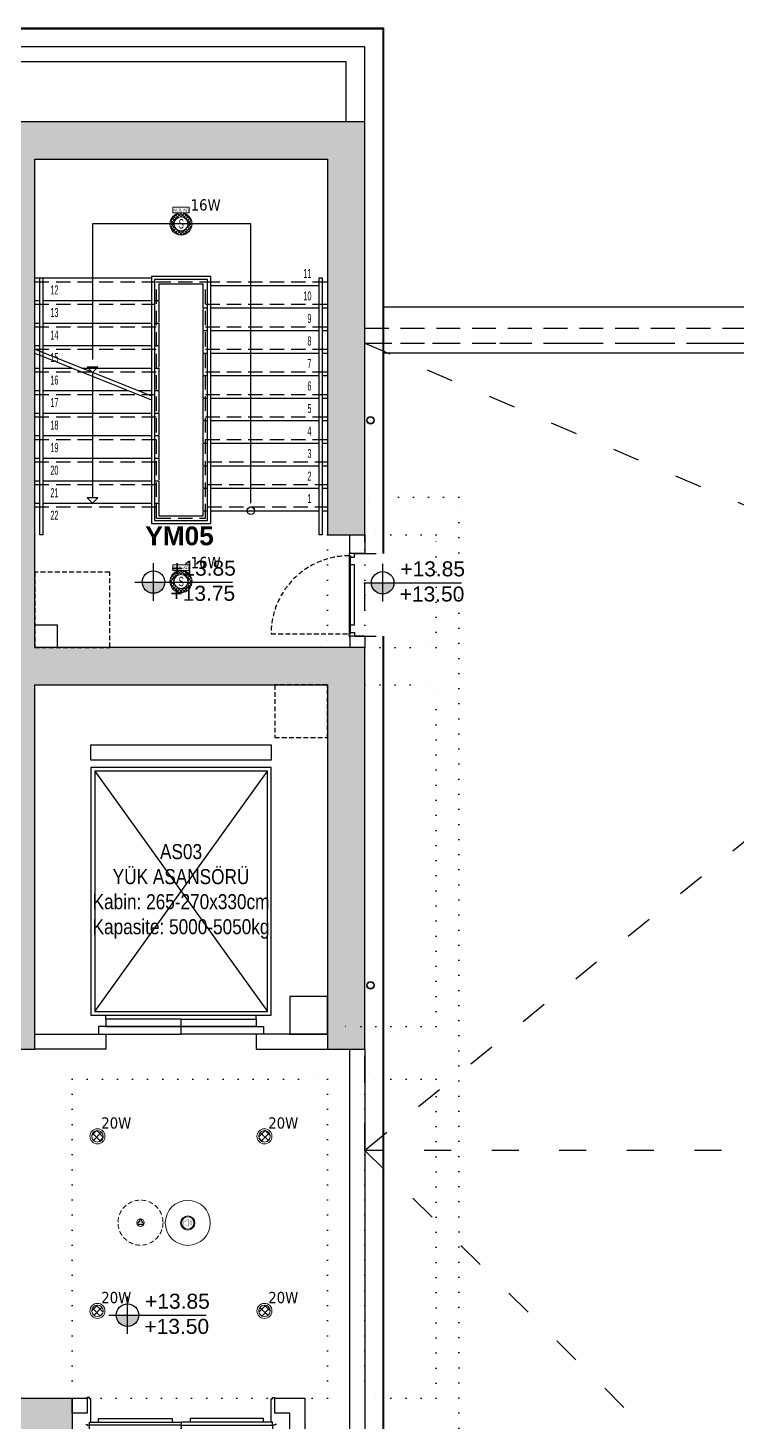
# Model space of a CAD drawing. Header units: centimetres. Extents: x 405564 to 502064, y 46284 to 60634.
# Drawn here: x 424091 to 425036, y 55101 to 56958 of the extents above; entities that cross this region are included whole.
import ezdxf
from ezdxf.enums import TextEntityAlignment as Align

# ---------------------------------------------------------------- set-up
doc = ezdxf.new("R2010")
doc.units = ezdxf.units.CM
for name, pattern in [('ACAD_ISO03W100', [30, 12, -18]), ('ACAD_ISO07W100', [3, 0, -3]), ('DASHED', [19.05, 12.7, -6.35]), ('DASHED2', [9.525, 6.35, -3.175]), ('DOT', [0.25, 0, -0.25]), ('HIDDEN', [9.525, 6.35, -3.175])]:
    doc.linetypes.add(name, pattern=pattern)
doc.layers.get('0').update_dxf_attribs({"color": 8, "lineweight": 9})
for name, color, linetype in [('$_REV (MIMARI_ISBB)', 8, 'Continuous'), ('AS_ASANSOR', 8, 'Continuous'), ('AS_DOS_SAFT', 8, 'Continuous'), ('AS_DOS_TERAS_UST', 8, 'ACAD_ISO07W100'), ('AS_DUV_CIMENTO ESASLI PANEL CEPHE KAPLAMASI', 8, 'Continuous'), ('AS_DUV_GAZBETON', 8, 'Continuous'), ('AS_GOR', 8, 'Continuous'), ('AS_KAPI', 8, 'Continuous'), ('AS_KAPI_POZ', 8, 'Continuous'), ('AS_KAPI_SAC', 8, 'Continuous'), ('AS_MER', 8, 'Continuous'), ('AS_MER YON', 8, 'Continuous'), ('AS_MER_HIDDEN', 8, 'HIDDEN'), ('AS_MER_KORK', 8, 'Continuous'), ('AS_SMB_KOT', 8, 'Continuous'), ('AS_TA_BETONARME', 5, 'Continuous'), ('AS_TA_HIDDEN', 8, 'HIDDEN'), ('AS_TA_TARAMA', 8, 'Continuous'), ('AS_TES_SUZGEC', 171, 'Continuous'), ('AS_YAZI', 8, 'Continuous'), ('AS_YAZI_EGIM', 8, 'Continuous')]:
    doc.layers.add(name, color=color, linetype=linetype)
doc.layers.add('0-KRCN-AYDINLATMA-130426', color=8, linetype='Continuous', lineweight=9)
doc.layers.add('0-KRCN-MİMARİ-220526', color=8, linetype='Continuous', lineweight=9)
doc.styles.add('2', font='arial.ttf', dxfattribs={"width": 0.9, "height": 200})
doc.styles.add('_yazı-50', font='arial.ttf')
doc.styles.add('ACILIM', font='arial.ttf', dxfattribs={"width": 0.5})
doc.styles.add('Ince', font='swissc.ttf')
doc.styles.add('Kalin02', font='arialbd.ttf')
doc.styles.add('OLCU', font='romanstw.shx', dxfattribs={"width": 0.6})
doc.styles.get("Standard").update_dxf_attribs({"font": 'timesi.ttf'})
doc.styles.add('TAHOMA', font='tahoma.ttf')
doc.styles.add('ÖZER-YAZI', font='arial.ttf', dxfattribs={"width": 0.6, "height": 15})

# ---------------------------------------------------------------- blocks, each defined once
blk = doc.blocks.new('16W SIVA ÜSTÜ LED SENSÖRLÜ KİTLİ TAVAN ARMATÜRÜ')
at = {"layer": '0-KRCN-AYDINLATMA-130426'}
h = blk.add_hatch(dxfattribs=at)
h.set_pattern_fill('ANSI37', color=256)
h.paths.add_polyline_path([(14.8, 0, 1), (-14.8, 0, 1)])
h.paths.add_polyline_path([(9.2, 0, 1), (-9.2, 0, 1)], flags=16)
h.paths.add_polyline_path([(-5.9, 9.7), (6.4, 9.7), (6.4, -9.5), (-5.9, -9.5)], flags=24)
blk.add_lwpolyline([(-10.9, 14.8), (10.9, 14.8), (10.9, 22.3), (-10.9, 22.3)], close=True, dxfattribs=at)
for radius in [14.8, 9.2]:
    blk.add_circle((0, 0), radius, dxfattribs=at)
blk.add_text('ACİL KİT', height=3.63, dxfattribs=at).set_placement((-10.4, 16.8))
at = {"layer": '0-KRCN-AYDINLATMA-130426', "style": 'ÖZER-YAZI', "width": 0.6}
blk.add_text('S', height=12.5, dxfattribs=at).set_placement((0.3, 0.1), align=Align.MIDDLE)
at = {"layer": '0-KRCN-AYDINLATMA-130426', "insert": (12.8, 17.5), "char_height": 15, "attachment_point": 7, "style": 'TAHOMA'}
blk.add_mtext_dynamic_manual_height_columns('{\\fTahoma|b0|i0|c162|p34;16W}', width=15, gutter_width=12.5, heights=[0], dxfattribs=at)
blk = doc.blocks.new('20W SIVA ALTI LED DOWNLIGHT ARMATÜR')
at = {"layer": '0-KRCN-AYDINLATMA-130426'}
h = blk.add_hatch(dxfattribs=at)
h.set_pattern_fill('ANSI37', color=256, scale=2)
h.paths.add_polyline_path([(7.7, 0, 1), (-7.7, 0, 1)])
for radius in [10, 7.66]:
    blk.add_circle((0, 0), radius, dxfattribs=at)
at = {"layer": '0-KRCN-AYDINLATMA-130426', "insert": (5, 10), "char_height": 15, "attachment_point": 7, "style": 'TAHOMA'}
blk.add_mtext_dynamic_manual_height_columns('{\\fTahoma|b0|i0|c162|p34;20W}', width=15, gutter_width=12.5, heights=[0], dxfattribs=at)
blk = doc.blocks.new('ASMA TAVA TİPİ HOPARLÖR')
at = {"layer": '0-KRCN-AYDINLATMA-130426', "const_width": 0.317}
blk.add_lwpolyline([(0.3, -4.4, 0.598176), (1.3, -3.9), (1.3, 3.9, 0.598176), (0.3, 4.4), (-2.7, 2.4, -0.147433), (-3, 2.3), (-5.1, 2.3, 0.414214), (-5.7, 1.7), (-5.7, -1.7, 0.414214), (-5.1, -2.3), (-3, -2.3, -0.147433), (-2.7, -2.4)], format="xyb", close=True, dxfattribs=at)
for points in [[(2.4, 1.3, -0.601398), (2.4, -1.3)], [(2.8, 2.5, -0.658812), (2.8, -2.5)], [(3.2, 3.7, -0.680488), (3.2, -3.7)]]:
    blk.add_lwpolyline(points, format="xyb", dxfattribs=at)
at = {"layer": '0-KRCN-AYDINLATMA-130426'}
blk.add_circle((0, 0), 30, dxfattribs=at)
at = {"layer": '0-KRCN-AYDINLATMA-130426', "ltscale": 0.1}
for radius in [9.5, 8.23]:
    blk.add_circle((0, 0), radius, dxfattribs=at)
blk = doc.blocks.new('AST-OD-OD')
at = {"layer": '0-KRCN-AYDINLATMA-130426'}
for p, q in [((0.3, 5), (-4, -2.5)), ((4.6, -2.5), (0.3, 5)), ((4.6, -2.5), (-4, -2.5))]:
    blk.add_line(p, q, dxfattribs=at)
at = {"layer": '0-KRCN-AYDINLATMA-130426', "linetype": 'HIDDEN'}
blk.add_circle((0.3, 0), 30, dxfattribs=at)
at = {"layer": '0-KRCN-AYDINLATMA-130426'}
blk.add_circle((0.3, 0), 5, dxfattribs=at)
at = {"layer": '0-KRCN-AYDINLATMA-130426', "style": '2'}
blk.add_text('O', height=3.43, dxfattribs=at).set_placement((0.3, 0), align=Align.MIDDLE)
blk = doc.blocks.new('G$C4A951D59')
at = {"layer": '0-KRCN-AYDINLATMA-130426'}
for name, p in [('16W SIVA ÜSTÜ LED SENSÖRLÜ KİTLİ TAVAN ARMATÜRÜ', (18730.7, 9562.5)), ('16W SIVA ÜSTÜ LED SENSÖRLÜ KİTLİ TAVAN ARMATÜRÜ', (18730.7, 9086.2)), ('20W SIVA ALTI LED DOWNLIGHT ARMATÜR', (18619.4, 8347.3)), ('20W SIVA ALTI LED DOWNLIGHT ARMATÜR', (18841.9, 8347.3)), ('AST-OD-OD', (18676.4, 8232.4)), ('ASMA TAVA TİPİ HOPARLÖR', (18739.7, 8232)), ('20W SIVA ALTI LED DOWNLIGHT ARMATÜR', (18619.4, 8114.8)), ('20W SIVA ALTI LED DOWNLIGHT ARMATÜR', (18841.9, 8114.8))]:
    blk.add_blockref(name, p, dxfattribs=at)
blk = doc.blocks.new('kot01')
at = {"layer": 'AS_SMB_KOT'}
h = blk.add_hatch(color=8, dxfattribs=at)
edge = h.paths.add_edge_path()
edge.add_arc((0, 0), 0.3, 180, 360)
edge.add_line((0.3, 0), (-0.3, 0))
for p, q in [((0, -0.5), (0, 0.5)), ((-0.5, 0), (2.1, 0))]:
    blk.add_line(p, q, dxfattribs=at)
blk.add_circle((0, 0), 0.3, dxfattribs=at)
at = {"layer": 'AS_SMB_KOT', "style": '_yazı-50'}
for tag, p in [('INCE', (0.434, 0.1)), ('KABA', (0.434, -0.5))]:
    blk.add_attdef(tag, p, '', height=0.4, dxfattribs=at)
blk = doc.blocks.new('catı yagmur inis tip')
at = {"linetype": 'ByBlock'}
for radius in [5, 4.5]:
    blk.add_circle((0, 0), radius, dxfattribs=at)
blk = doc.blocks.new('*U59')
at = {"color": 0, "linetype": 'HIDDEN', "lineweight": -2}
blk.add_line((3, 105), (3, 1), dxfattribs=at)
at = {"color": 0, "lineweight": -2}
for points in [[(-2, 0), (0, 0), (0, 1), (3, 1), (3, -1), (5, -1), (5, -6), (0, -6), (0, -35)], [(112, 0), (110, 0), (110, 1), (107, 1), (107, -1), (105, -1), (105, -6), (110, -6), (110, -35)], [(15, -1), (15, -6), (95, -6), (95, -1)]]:
    blk.add_lwpolyline(points, dxfattribs=at)
blk.add_lwpolyline([(0, 1), (0, 0)])
blk.add_lwpolyline([(3, 1), (3, -1), (107, -1), (107, 1)], close=True, dxfattribs=at)
at = {"color": 0, "linetype": 'HIDDEN', "lineweight": -2}
blk.add_arc((3, 1), 104, 360, 90, dxfattribs=at)
at = {"color": 3, "style": 'OLCU', "width": 0.5, "flags": 1}
for tag, p in [('K-DIVISYON', (-80, -85)), ('K-PBAR', (105, -85)), ('K-KAPITIP', (-80, -335))]:
    blk.add_attdef(tag, p, '', height=17.5, dxfattribs=at)
at = {"color": 5, "true_color": 0x0505ff, "style": 'OLCU', "width": 0.5, "flags": 1}
for tag, p in [('K-NEREDEN-NO', (-80, -110)), ('K-NEREYE-NO', (-80, -185)), ('K-DUVARTIP', (-80, -285)), ('K-ACILISYON', (-80, -310))]:
    blk.add_attdef(tag, p, '', height=17.5, dxfattribs=at)
at = {"color": 1, "true_color": 0xfa0000, "style": 'OLCU', "width": 0.5, "flags": 1}
for tag, p in [('K-IZLENEBILIRLIK', (105, -110)), ('K-TEKMELIK', (105, -135)), ('K-KONTROLTIPNEREDEN', (-80, -160)), ('K-BAND', (105, -160)), ('K-MENFEZ', (105, -210)), ('K-KONTROLTIPNEREYE', (-80, -235)), ('K-PENCERE', (105, -235)), ('K-KILITTIP', (-80, -260)), ('K-NOT-AS-MIMARI1', (105, -285)), ('K-NOT-ELEKTRIK', (105, -335)), ('K-NOT-YANGIN', (105, -360)), ('K-ACMAKAPAMASISTEMI', (-80, -385)), ('K-NOT-ISLETME', (105, -385)), ('K-YANGIN', (-80, -435))]:
    blk.add_attdef(tag, p, '', height=17.5, dxfattribs=at)
at = {"color": 220, "true_color": 0xf113d4, "style": 'OLCU', "width": 0.5, "flags": 1}
for tag, p in [('K-NEREDEN-AD', (-80, -135)), ('K-NEREYE-AD', (-80, -210))]:
    blk.add_attdef(tag, p, '', height=17.5, dxfattribs=at)
at = {"color": 0, "style": 'OLCU', "width": 0.5, "flags": 1}
for tag, p in [('K-TAMACILIRLIK', (105, -185)), ('K-NOT-AS-MIMARI2', (105, -310)), ('K-KASATIP', (-80, -360)), ('K-KURSUN', (-80, -410))]:
    blk.add_attdef(tag, p, '', height=17.5, dxfattribs=at)
at = {"color": 252, "style": 'OLCU', "width": 0.5, "flags": 1}
for tag, p in [('K-REZ1', (105, -435)), ('K-REZ2', (105, -460)), ('K-REZ3', (105, -485)), ('K-REZ4', (105, -510)), ('K-REZ5', (105, -535))]:
    blk.add_attdef(tag, p, '', height=17.5, dxfattribs=at)
at = {"layer": 'AS_KAPI_POZ', "style": 'OLCU', "width": 0.45}
for tag, p in [('POZ+GEN', (55, 16.5)), ('YUK', (55, -21.5))]:
    blk.add_attdef(tag, text='', height=20, dxfattribs=at).set_placement(p, align=Align.MIDDLE_CENTER)
at = {"layer": 'AS_KAPI_POZ', "style": 'OLCU', "width": 0.5}
blk.add_attdef('K-NO', text='', height=8, rotation=90, dxfattribs=at).set_placement((6, 3), align=Align.TOP_LEFT)
at = {"layer": 'AS_KAPI_POZ', "color": 251, "style": 'OLCU', "width": 0.45}
blk.add_attdef('K-DUVAR(CM)', text='', height=6, dxfattribs=at).set_placement((-5, -5), align=Align.MIDDLE_RIGHT)
blk = doc.blocks.new('*U63')
at = {"color": 0, "lineweight": -2}
for points in [[(-2, 0), (0, 0), (0, -1), (3, -1), (3, 3), (5, 3), (5, 34), (3, 34), (3, 36), (0, 36), (0, 35), (-2, 35)], [(252, 0), (250, 0), (250, -1), (247, -1), (247, 3), (245, 3), (245, 34), (247, 34), (247, 36), (250, 36), (250, 35), (252, 35)], [(15, 3), (15, 8), (113, 8), (113, 3)], [(235, 3), (235, 8), (137, 8), (137, 3)]]:
    blk.add_lwpolyline(points, dxfattribs=at)
blk.add_lwpolyline([(0, -1), (0, 0)])
for points in [[(3, -1), (3, 3), (125, 3), (125, -1)], [(247, -1), (247, 3), (125, 3), (125, -1)]]:
    blk.add_lwpolyline(points, close=True, dxfattribs=at)
at = {"color": 0, "linetype": 'HIDDEN', "lineweight": -2}
for points in [[(125, -1, -0.414214), (3, -123), (3, -1)], [(247, -1), (247, -123, -0.414214), (125, -1)]]:
    blk.add_lwpolyline(points, format="xyb", dxfattribs=at)
at = {"color": 3, "style": 'OLCU', "width": 0.5, "flags": 1}
for tag, p in [('K-DIVISYON', (-80, -75)), ('K-PBAR', (105, -75)), ('K-KAPITIP', (-80, -325))]:
    blk.add_attdef(tag, p, '', height=17.5, dxfattribs=at)
at = {"color": 5, "true_color": 0x0505ff, "style": 'OLCU', "width": 0.5, "flags": 1}
for tag, p in [('K-NEREDEN-NO', (-80, -100)), ('K-NEREYE-NO', (-80, -175)), ('K-DUVARTIP', (-80, -275)), ('K-ACILISYON', (-80, -300))]:
    blk.add_attdef(tag, p, '', height=17.5, dxfattribs=at)
at = {"color": 1, "true_color": 0xfa0000, "style": 'OLCU', "width": 0.5, "flags": 1}
for tag, p in [('K-IZLENEBILIRLIK', (105, -100)), ('K-TEKMELIK', (105, -125)), ('K-KONTROLTIPNEREDEN', (-80, -150)), ('K-BAND', (105, -150)), ('K-MENFEZ', (105, -200)), ('K-KONTROLTIPNEREYE', (-80, -225)), ('K-PENCERE', (105, -225)), ('K-KILITTIP', (-80, -250)), ('K-NOT-AS-MIMARI1', (105, -275)), ('K-NOT-ELEKTRIK', (105, -325)), ('K-NOT-YANGIN', (105, -350)), ('K-ACMAKAPAMASISTEMI', (-80, -375)), ('K-NOT-ISLETME', (105, -375)), ('K-YANGIN', (-80, -425))]:
    blk.add_attdef(tag, p, '', height=17.5, dxfattribs=at)
at = {"color": 220, "true_color": 0xf113d4, "style": 'OLCU', "width": 0.5, "flags": 1}
for tag, p in [('K-NEREDEN-AD', (-80, -125)), ('K-NEREYE-AD', (-80, -200))]:
    blk.add_attdef(tag, p, '', height=17.5, dxfattribs=at)
at = {"color": 0, "style": 'OLCU', "width": 0.5, "flags": 1}
for tag, p in [('K-TAMACILIRLIK', (105, -175)), ('K-NOT-AS-MIMARI2', (105, -300)), ('K-KASATIP', (-80, -350)), ('K-KURSUN', (-80, -400))]:
    blk.add_attdef(tag, p, '', height=17.5, dxfattribs=at)
at = {"color": 252, "style": 'OLCU', "width": 0.5, "flags": 1}
for tag, p in [('K-REZ1', (105, -425)), ('K-REZ2', (105, -450)), ('K-REZ3', (105, -475)), ('K-REZ4', (105, -500)), ('K-REZ5', (105, -525))]:
    blk.add_attdef(tag, p, '', height=17.5, dxfattribs=at)
at = {"layer": 'AS_KAPI_POZ', "style": 'OLCU', "width": 0.45}
for tag, p in [('YUK', (223.5, 41.5)), ('POZ+GEN', (223.5, 3.5))]:
    blk.add_attdef(tag, text='', height=20, dxfattribs=at).set_placement(p, align=Align.MIDDLE_CENTER)
at = {"layer": 'AS_KAPI_POZ', "color": 251, "style": 'OLCU', "width": 0.45}
blk.add_attdef('K-DUVAR(CM)', text='', height=6, dxfattribs=at).set_placement((-5, 11), align=Align.MIDDLE_RIGHT)
at = {"layer": 'AS_KAPI_POZ', "style": 'OLCU', "width": 0.5}
blk.add_attdef('K-NO', text='', height=8, rotation=90, dxfattribs=at).set_placement((6, -3), align=Align.TOP_LEFT)
blk = doc.blocks.new('A$C6A10209E')
at = {"layer": 'AS_TA_TARAMA'}
h = blk.add_hatch(dxfattribs=at)
h.set_pattern_fill('ANSI33', color=256, scale=2, angle=105)
h.set_pattern_definition([(150, (5135.68, -3851.454), (-6.35, -10.998523), []), (150, (5133.355, -3842.78), (-6.35, -10.998523), [6.35, -3.175])])
h.paths.add_polyline_path([(16785.7, -6101.5), (16885.7, -6101.5), (16885.7, -6201.5), (16785.7, -6201.5)])
h.paths.add_polyline_path([(15885.7, -6101.5), (15985.7, -6101.5), (15985.7, -6201.5), (15885.7, -6201.5)])
h.paths.add_polyline_path([(14985.7, -6101.5), (15085.7, -6101.5), (15085.7, -6201.5), (14985.7, -6201.5)])
h.paths.add_polyline_path([(18485.7, -5501.5), (18585.7, -5501.5), (18585.7, -5601.5), (18485.7, -5601.5)])
h.paths.add_polyline_path([(17685.7, -5501.5), (17785.7, -5501.5), (17785.7, -5601.5), (17685.7, -5601.5)])
h.paths.add_polyline_path([(16785.7, -5501.5), (16885.7, -5501.5), (16885.7, -5601.5), (16785.7, -5601.5)])
h.paths.add_polyline_path([(15885.7, -5501.5), (15985.7, -5501.5), (15985.7, -5601.5), (15885.7, -5601.5)])
h.paths.add_polyline_path([(14985.7, -5501.5), (15085.7, -5501.5), (15085.7, -5601.5), (14985.7, -5601.5)])
h.paths.add_polyline_path([(17685.7, -4501.5), (17785.7, -4501.5), (17785.7, -4601.5), (17685.7, -4601.5)])
h.paths.add_polyline_path([(16785.7, -4501.5), (16885.7, -4501.5), (16885.7, -4601.5), (16785.7, -4601.5)])
h.paths.add_polyline_path([(15885.7, -4501.5), (15985.7, -4501.5), (15985.7, -4601.5), (15885.7, -4601.5)])
h.paths.add_polyline_path([(14985.7, -4501.5), (15085.7, -4501.5), (15085.7, -4601.5), (14985.7, -4601.5)])
h.paths.add_polyline_path([(13440.7, -5171.5), (14160.7, -5171.5), (14160.7, -5601.5), (13620.7, -5601.5), (13620.7, -5551.5), (14110.7, -5551.5), (14110.7, -5221.5), (13440.7, -5221.5)])
h.paths.add_polyline_path([(13285.7, -5171.5), (13285.7, -5221.5), (13235.7, -5221.5), (13235.7, -5551.5), (13285.7, -5551.5), (13285.7, -5601.5), (13185.7, -5601.5), (13185.7, -5171.5)])
h.paths.add_polyline_path([(18925.7, -5036.5), (18975.7, -5036.5), (18975.7, -4501.5), (18535.7, -4501.5), (18535.7, -3851.5), (18925.7, -3851.5), (18925.7, -4351.5), (18975.7, -4351.5), (18975.7, -3801.5), (18485.7, -3801.5), (18485.7, -5036.5), (18535.7, -5036.5), (18535.7, -4551.5), (18925.7, -4551.5)])
at = {"layer": '$_REV (MIMARI_ISBB)'}
blk.add_lwpolyline([(18875.7, -5016.5), (18925.7, -5016.5), (18925.7, -4966.5), (18875.7, -4966.5)], close=True, dxfattribs=at)
at = {"layer": 'AS_ASANSOR'}
for points in [[(18610.7, -4631.5), (18850.7, -4631.5), (18850.7, -4651.5), (18610.7, -4651.5)], [(18850.7, -4991.5), (18850.7, -4661.5), (18610.7, -4661.5), (18610.7, -4991.5)], [(18845.7, -4986.5), (18845.7, -4666.5), (18615.7, -4666.5), (18615.7, -4986.5)], [(18730.7, -5006.5), (18620.7, -5006.5), (18620.7, -5016.5), (18730.7, -5016.5)], [(18730.7, -4996.5), (18630.7, -4996.5), (18630.7, -5006.5), (18730.7, -5006.5)], [(18730.7, -4996.5), (18830.7, -4996.5), (18830.7, -5006.5), (18730.7, -5006.5)], [(18730.7, -5006.5), (18840.7, -5006.5), (18840.7, -5016.5), (18730.7, -5016.5)]]:
    blk.add_lwpolyline(points, close=True, dxfattribs=at)
for points in [[(18615.7, -4666.5), (18845.7, -4986.5)], [(18615.7, -4986.5), (18845.7, -4666.5)], [(18630.7, -4996.5), (18630.7, -4991.5)], [(18830.7, -4996.5), (18830.7, -4991.5)]]:
    blk.add_lwpolyline(points, dxfattribs=at)
at = {"layer": 'AS_DOS_SAFT', "linetype": 'DASHED2'}
for points in [[(18535.7, -4501.5), (18635.7, -4501.5), (18635.7, -4401.5), (18535.7, -4401.5)], [(18925.7, -4551.5), (18855.7, -4551.5), (18855.7, -4621.5), (18925.7, -4621.5)]]:
    blk.add_lwpolyline(points, close=True, dxfattribs=at)
at = {"layer": 'AS_DOS_SAFT'}
blk.add_lwpolyline([(18565.7, -4471.5), (18565.7, -4501.5), (18535.7, -4501.5), (18535.7, -4471.5)], close=True, dxfattribs=at)
at = {"layer": 'AS_DOS_TERAS_UST', "linetype": 'DOT', "ltscale": 80}
for p, q in [((19100.7, -4301.5), (18975.7, -4301.5)), ((19100.7, -5601.5), (19100.7, -4301.5)), ((18925.7, -4351.5), (18925.7, -4501.5)), ((18975.7, -4351.5), (18975.7, -4501.5)), ((19070.7, -4351.5), (18975.7, -4351.5)), ((19070.7, -4501.5), (19070.7, -4351.5)), ((18975.7, -4501.5), (19070.7, -4501.5)), ((18975.7, -4551.5), (19070.7, -4551.5)), ((19070.7, -5006.5), (19070.7, -4551.5)), ((19070.7, -5006.5), (18940.7, -5006.5)), ((18585.7, -5076.5), (18925.7, -5076.5)), ((18585.7, -5076.5), (18585.7, -5501.5)), ((18925.7, -5076.5), (18925.7, -5501.5)), ((18975.7, -5076.5), (18975.7, -5501.5)), ((19070.7, -5076.5), (18975.7, -5076.5)), ((19070.7, -5501.5), (19070.7, -5076.5)), ((18925.7, -5501.5), (18585.7, -5501.5)), ((19070.7, -5501.5), (18975.7, -5501.5))]:
    blk.add_line(p, q, dxfattribs=at)
at = {"layer": 'AS_DUV_CIMENTO ESASLI PANEL CEPHE KAPLAMASI'}
for points in [[(18460.7, -4501.5), (18460.7, -3676.5), (19000.7, -3676.5), (19000.7, -4376.5)], [(18461.9, -4501.5), (18461.9, -3677.7), (18999.4, -3677.7), (18999.4, -4376.5)], [(19000.7, -4486.5), (19000.7, -5626.5), (18870.7, -5626.5), (18870.7, -5546.5), (18855.7, -5546.5)], [(18999.4, -4486.5), (18999.4, -5625.2), (18871.9, -5625.2), (18871.9, -5545.2), (18855.7, -5545.2)]]:
    blk.add_lwpolyline(points, dxfattribs=at)
at = {"layer": 'AS_DUV_GAZBETON'}
for points in [[(18975.7, -3801.5), (18975.7, -3701.5), (18485.7, -3701.5), (18485.7, -3801.5)], [(18950.7, -3801.5), (18950.7, -3721.5), (18505.7, -3721.5), (18505.7, -3801.5)], [(18975.7, -4351.5), (18975.7, -4376.5), (18955.7, -4376.5), (18955.7, -4351.5)], [(18975.7, -4486.5), (18955.7, -4486.5), (18955.7, -4501.5)], [(18975.7, -4486.5), (18975.7, -4501.5)], [(18535.7, -5016.5), (18630.7, -5016.5), (18630.7, -5036.5), (18535.7, -5036.5)], [(18925.7, -5016.5), (18830.7, -5016.5), (18830.7, -5036.5), (18925.7, -5036.5)]]:
    blk.add_lwpolyline(points, dxfattribs=at)
for points in [[(18875.7, -5601.5), (18875.7, -5521.5), (18855.7, -5521.5), (18855.7, -5501.5), (18895.7, -5501.5), (18895.7, -5582.5), (18955.7, -5582.5), (18955.7, -5036.5), (18975.7, -5036.5), (18975.7, -5601.5)], [(18585.7, -5501.5), (18605.7, -5501.5), (18605.7, -5521.5), (18585.7, -5521.5)]]:
    blk.add_lwpolyline(points, close=True, dxfattribs=at)
at = {"layer": 'AS_GOR'}
for points in [[(27713.7, -5156.5), (27713.7, -3773.5), (19482.7, -3773.5), (19482.7, -4048.5), (19000.7, -4048.5)], [(27652.7, -5156.5), (27652.7, -3834.5), (19543.7, -3834.5), (19543.7, -4109.5), (19000.7, -4109.5)]]:
    blk.add_lwpolyline(points, dxfattribs=at)
at = {"layer": 'AS_MER'}
for p, q in [((18535.7, -4009.5), (18542.7, -4009.5)), ((18546.7, -4009.5), (18691.2, -4009.5)), ((18701.2, -4017.5), (18760.2, -4017.5)), ((18770.2, -4019.5), (18914.7, -4019.5)), ((18535.7, -4039.5), (18542.7, -4039.5)), ((18546.7, -4039.5), (18691.2, -4039.5)), ((18695.2, -4039.5), (18701.2, -4039.5)), ((18760.2, -4049.5), (18766.2, -4049.5)), ((18770.2, -4049.5), (18914.7, -4049.5)), ((18918.7, -4049.5), (18925.7, -4049.5)), ((18535.7, -4069.5), (18542.7, -4069.5)), ((18546.7, -4069.5), (18691.2, -4069.5)), ((18695.2, -4069.5), (18701.2, -4069.5)), ((18760.2, -4079.5), (18766.2, -4079.5)), ((18770.2, -4079.5), (18914.7, -4079.5)), ((18918.7, -4079.5), (18925.7, -4079.5)), ((18535.7, -4099.5), (18542.7, -4099.5)), ((18546.7, -4099.5), (18691.2, -4099.5)), ((18695.2, -4099.5), (18701.2, -4099.5)), ((18760.2, -4109.5), (18766.2, -4109.5)), ((18770.2, -4109.5), (18914.7, -4109.5)), ((18918.7, -4109.5), (18925.7, -4109.5)), ((18535.7, -4129.5), (18542.7, -4129.5)), ((18546.7, -4129.5), (18584.7, -4129.5)), ((18598.2, -4129.5), (18691.2, -4129.5)), ((18695.2, -4129.5), (18701.2, -4129.5)), ((18760.2, -4139.5), (18766.2, -4139.5)), ((18770.2, -4139.5), (18914.7, -4139.5)), ((18918.7, -4139.5), (18925.7, -4139.5)), ((18535.7, -4159.5), (18542.7, -4159.5)), ((18546.7, -4159.5), (18659.7, -4159.5)), ((18673.2, -4159.5), (18691.2, -4159.5)), ((18695.2, -4159.5), (18701.2, -4159.5)), ((18760.2, -4169.5), (18766.2, -4169.5)), ((18770.2, -4169.5), (18914.7, -4169.5)), ((18918.7, -4169.5), (18925.7, -4169.5)), ((18535.7, -4189.5), (18542.7, -4189.5)), ((18546.7, -4189.5), (18691.2, -4189.5)), ((18695.2, -4189.5), (18701.2, -4189.5)), ((18760.2, -4199.5), (18766.2, -4199.5)), ((18770.2, -4199.5), (18914.7, -4199.5)), ((18918.7, -4199.5), (18925.7, -4199.5)), ((18535.7, -4219.5), (18542.7, -4219.5)), ((18546.7, -4219.5), (18691.2, -4219.5)), ((18695.2, -4219.5), (18701.2, -4219.5)), ((18760.2, -4229.5), (18766.2, -4229.5)), ((18770.2, -4229.5), (18914.7, -4229.5)), ((18918.7, -4229.5), (18925.7, -4229.5)), ((18535.7, -4249.5), (18542.7, -4249.5)), ((18546.7, -4249.5), (18691.2, -4249.5)), ((18695.2, -4249.5), (18701.2, -4249.5)), ((18760.2, -4259.5), (18766.2, -4259.5)), ((18770.2, -4259.5), (18914.7, -4259.5)), ((18918.7, -4259.5), (18925.7, -4259.5)), ((18535.7, -4279.5), (18542.7, -4279.5)), ((18546.7, -4279.5), (18691.2, -4279.5)), ((18695.2, -4279.5), (18701.2, -4279.5)), ((18760.2, -4289.5), (18766.2, -4289.5)), ((18770.2, -4289.5), (18914.7, -4289.5)), ((18918.7, -4289.5), (18925.7, -4289.5)), ((18535.7, -4309.5), (18542.7, -4309.5)), ((18546.7, -4309.5), (18691.2, -4309.5)), ((18695.2, -4309.5), (18701.2, -4309.5)), ((18701.2, -4326.5), (18760.2, -4326.5)), ((18760.2, -4319.5), (18766.2, -4319.5)), ((18770.2, -4319.5), (18914.7, -4319.5)), ((18918.7, -4319.5), (18925.7, -4319.5))]:
    blk.add_line(p, q, dxfattribs=at)
for points in [[(18701.2, -4017.5), (18701.2, -4038.5)], [(18760.2, -4049.5), (18760.2, -4017.5)], [(18701.2, -4039.5), (18701.2, -4068.5)], [(18760.2, -4079.5), (18760.2, -4050.5)], [(18701.2, -4069.5), (18701.2, -4098.5)], [(18760.2, -4109.5), (18760.2, -4080.5)], [(18701.2, -4099.5), (18701.2, -4128.5)], [(18535.7, -4104.5), (18691.2, -4166.7)], [(18535.7, -4109.8), (18691.2, -4172)], [(18760.2, -4139.5), (18760.2, -4110.5)], [(18701.2, -4129.5), (18701.2, -4158.5)], [(18760.2, -4169.5), (18760.2, -4140.5)], [(18701.2, -4159.5), (18701.2, -4188.5)], [(18760.2, -4199.5), (18760.2, -4170.5)], [(18701.2, -4189.5), (18701.2, -4218.5)], [(18760.2, -4229.5), (18760.2, -4200.5)], [(18701.2, -4219.5), (18701.2, -4248.5)], [(18760.2, -4259.5), (18760.2, -4230.5)], [(18701.2, -4249.5), (18701.2, -4278.5)], [(18760.2, -4289.5), (18760.2, -4260.5)], [(18701.2, -4279.5), (18701.2, -4308.5)], [(18760.2, -4319.5), (18760.2, -4290.5)], [(18701.2, -4309.5), (18701.2, -4326.5)], [(18760.2, -4326.5), (18760.2, -4320.5)]]:
    blk.add_lwpolyline(points, dxfattribs=at)
at = {"layer": 'AS_MER YON'}
for points in [[(18823.7, -4309.5), (18823.7, -3937.5), (18612.7, -3937.5), (18612.7, -4118.3)], [(18612.7, -4135.3), (18612.7, -4302.5)]]:
    blk.add_lwpolyline(points, dxfattribs=at)
for points in [[(18605.7, -4128.3), (18605.7, -4128.3), (18612.7, -4135.3), (18619.7, -4128.3)], [(18605.7, -4302.5), (18605.7, -4302.5), (18612.7, -4309.5), (18619.7, -4302.5)]]:
    blk.add_lwpolyline(points, close=True, dxfattribs=at)
blk.add_circle((18823.7, -4319.5), 5, dxfattribs=at)
at = {"layer": 'AS_MER_HIDDEN', "linetype": 'DASHED', "ltscale": 1.5}
for p, q in [((18535.7, -4014.5), (18695.2, -4014.5)), ((18698.2, -4329.5), (18698.2, -4014.5)), ((18698.2, -4014.5), (18763.2, -4014.5)), ((18763.2, -4329.5), (18763.2, -4014.5)), ((18763.2, -4014.5), (18925.7, -4014.5)), ((18535.7, -4044.5), (18695.2, -4044.5)), ((18763.2, -4044.5), (18925.7, -4044.5)), ((18535.7, -4074.5), (18698.2, -4074.5)), ((18763.2, -4074.5), (18925.7, -4074.5)), ((18535.7, -4104.5), (18698.2, -4104.5)), ((18763.2, -4104.5), (18925.7, -4104.5)), ((18535.7, -4134.5), (18698.2, -4134.5)), ((18763.2, -4134.5), (18925.7, -4134.5)), ((18535.7, -4164.5), (18695.2, -4164.5)), ((18763.2, -4164.5), (18925.7, -4164.5)), ((18535.7, -4194.5), (18698.2, -4194.5)), ((18763.2, -4194.5), (18925.7, -4194.5)), ((18535.7, -4224.5), (18698.2, -4224.5)), ((18763.2, -4224.5), (18925.7, -4224.5)), ((18535.7, -4254.5), (18698.2, -4254.5)), ((18766.2, -4254.5), (18925.7, -4254.5)), ((18535.7, -4284.5), (18698.2, -4284.5)), ((18766.2, -4284.5), (18925.7, -4284.5)), ((18535.7, -4314.5), (18698.2, -4314.5)), ((18766.2, -4314.5), (18925.7, -4314.5)), ((18698.2, -4329.5), (18763.2, -4329.5))]:
    blk.add_line(p, q, dxfattribs=at)
at = {"layer": 'AS_MER_KORK'}
for p, q in [((18542.7, -4009.5), (18546.7, -4009.5)), ((18770.2, -4007.5), (18691.2, -4007.5)), ((18691.2, -4007.5), (18691.2, -4336.5)), ((18770.2, -4336.5), (18770.2, -4007.5)), ((18914.7, -4009.5), (18918.7, -4009.5)), ((18766.2, -4011.5), (18695.2, -4011.5)), ((18695.2, -4011.5), (18695.2, -4332.5)), ((18766.2, -4332.5), (18766.2, -4011.5)), ((18691.2, -4336.5), (18770.2, -4336.5)), ((18695.2, -4332.5), (18766.2, -4332.5)), ((18546.7, -4351.5), (18542.7, -4351.5))]:
    blk.add_line(p, q, dxfattribs=at)
for points in [[(18542.7, -4351.5), (18542.7, -4009.5)], [(18546.7, -4009.5), (18546.7, -4351.5)], [(18918.7, -4009.5), (18918.7, -4351.5), (18914.7, -4351.5), (18914.7, -4009.5)]]:
    blk.add_lwpolyline(points, dxfattribs=at)
at = {"layer": 'AS_TA_BETONARME'}
for points in [[(18925.7, -5036.5), (18975.7, -5036.5), (18975.7, -4501.5), (18535.7, -4501.5), (18535.7, -3851.5), (18925.7, -3851.5), (18925.7, -4351.5), (18975.7, -4351.5), (18975.7, -3801.5), (18485.7, -3801.5), (18485.7, -5036.5), (18535.7, -5036.5), (18535.7, -4551.5), (18925.7, -4551.5)], [(18485.7, -5501.5), (18585.7, -5501.5), (18585.7, -5601.5), (18485.7, -5601.5)]]:
    blk.add_lwpolyline(points, close=True, dxfattribs=at)
at = {"layer": 'AS_TA_HIDDEN', "linetype": 'HIDDEN', "ltscale": 5}
for points in [[(18975.7, -4076.5), (19510.7, -4076.5), (19510.7, -3801.5), (27685.7, -3801.5)], [(18975.7, -4096.5), (19530.7, -4096.5), (19530.7, -3821.5), (27665.7, -3821.5), (27665.7, -5171.5)]]:
    blk.add_lwpolyline(points, dxfattribs=at)
at = {"layer": 'AS_YAZI_EGIM', "linetype": 'ACAD_ISO03W100', "ltscale": 3}
for points in [[(19530.7, -4096.5), (19530.7, -3871.5), (20710.7, -3871.5), (20710.7, -5171.5), (18975.7, -5171.5), (18975.7, -4096.5)], [(20710.7, -5171.5), (18975.7, -5171.5), (18975.7, -6891.5), (20710.7, -6891.5)]]:
    blk.add_lwpolyline(points, close=True, dxfattribs=at)
for points in [[(20710.7, -3871.5), (19843.2, -4466.4), (18975.7, -5171.5)], [(18975.7, -4096.5), (19843.2, -4466.4), (20710.7, -5171.5)], [(18975.7, -5171.5), (20710.7, -6891.5)]]:
    blk.add_lwpolyline(points, dxfattribs=at)
at = {"layer": 'AS_KAPI'}
blk.add_blockref('*U63', (18605.7, -5536.5), dxfattribs=at)
at = {"layer": 'AS_KAPI_SAC', "rotation": 90}
blk.add_blockref('*U59', (18955.7, -4486.5), dxfattribs=at)
at = {"layer": 'AS_SMB_KOT'}
ref = blk.add_blockref('kot01', (18694.1, -4414.5), dxfattribs=dict(at, xscale=50, yscale=50, zscale=50))
ref.add_attrib('INCE', '+13.85', dxfattribs={"layer": '0', "color": 1, "height": 20, "style": '_yazı-50'}).set_placement((18717.5, -4412), align=Align.BOTTOM_LEFT)
ref.add_attrib('KABA', '+13.75', (18716.6, -4439.5), dxfattribs={"layer": '0', "height": 20, "style": '_yazı-50'})
ref = blk.add_blockref('kot01', (18999.4, -4415.4), dxfattribs=dict(at, xscale=50, yscale=50, zscale=50))
ref.add_attrib('INCE', '+13.85', dxfattribs={"layer": '0', "color": 1, "height": 20, "style": '_yazı-50'}).set_placement((19022.9, -4412.9), align=Align.BOTTOM_LEFT)
ref.add_attrib('KABA', '+13.50', (19022, -4440.4), dxfattribs={"layer": '0', "height": 20, "style": '_yazı-50'})
ref = blk.add_blockref('kot01', (18659.4, -5390.8), dxfattribs=dict(at, xscale=50, yscale=50, zscale=50))
ref.add_attrib('INCE', '+13.85', dxfattribs={"layer": '0', "color": 1, "height": 20, "style": '_yazı-50'}).set_placement((18682.8, -5388.3), align=Align.BOTTOM_LEFT)
ref.add_attrib('KABA', '+13.50', (18681.9, -5415.8), dxfattribs={"layer": '0', "height": 20, "style": '_yazı-50'})
at = {"layer": 'AS_TES_SUZGEC'}
for p in [(18983.2, -4199), (18983.2, -4951.5)]:
    blk.add_blockref('catı yagmur inis tip', p, dxfattribs=at)
at = {"layer": 'AS_MER', "style": 'ACILIM', "width": 0.5}
for s, p in [('11', (18904.5, -4013)), ('10', (18904.5, -4043)), ('9', (18904.5, -4073)), ('8', (18904.5, -4103)), ('7', (18904.5, -4133)), ('6', (18904.5, -4163)), ('5', (18904.5, -4193)), ('4', (18904.5, -4223)), ('3', (18904.5, -4253)), ('2', (18904.5, -4283)), ('1', (18904.5, -4313))]:
    blk.add_text(s, height=12, dxfattribs=at).set_placement(p, align=Align.BOTTOM_RIGHT)
for s, p in [('12', (18556.7, -4019.5)), ('13', (18556.7, -4049.5)), ('14', (18556.7, -4079.5)), ('15', (18556.7, -4109.5)), ('16', (18556.7, -4139.5)), ('17', (18556.7, -4169.5)), ('18', (18556.7, -4199.5)), ('19', (18556.7, -4229.5)), ('20', (18556.7, -4259.5)), ('21', (18556.7, -4289.5)), ('22', (18556.7, -4319.5))]:
    blk.add_text(s, height=12, dxfattribs=at).set_placement(p, align=Align.TOP_LEFT)
at = {"layer": 'AS_YAZI'}
for s, width, gutter_width, heights, insert, char_height, attachment_point, style in [('YM05', 517.065, 375, [194.6], (18774.3, -4340.5), 25, 3, 'Kalin02'), ('AS03 \\PYÜK ASANSÖRÜ\\PKabin: 265-270x330cm\\PKapasite: 5000-5050kg', 294.862, 150, [0], (18730.7, -4826.5), 20, 5, 'Ince')]:
    blk.add_mtext_dynamic_manual_height_columns(s, width=width, gutter_width=gutter_width, heights=heights, dxfattribs=dict(at, insert=insert, char_height=char_height, attachment_point=attachment_point, style=style))

msp = doc.modelspace()

# ---------------------------------------------------------------- block references
at = {"layer": '0-KRCN-AYDINLATMA-130426'}
msp.add_blockref('G$C4A951D59', (405564.1, 47134), dxfattribs=at)

# ---------------------------------------------------------------- next in the draw order: block references
at = {"layer": '0-KRCN-MİMARİ-220526'}
msp.add_blockref('A$C6A10209E', (405564.1, 60634), dxfattribs=at)

doc.saveas('drawing.dxf')
